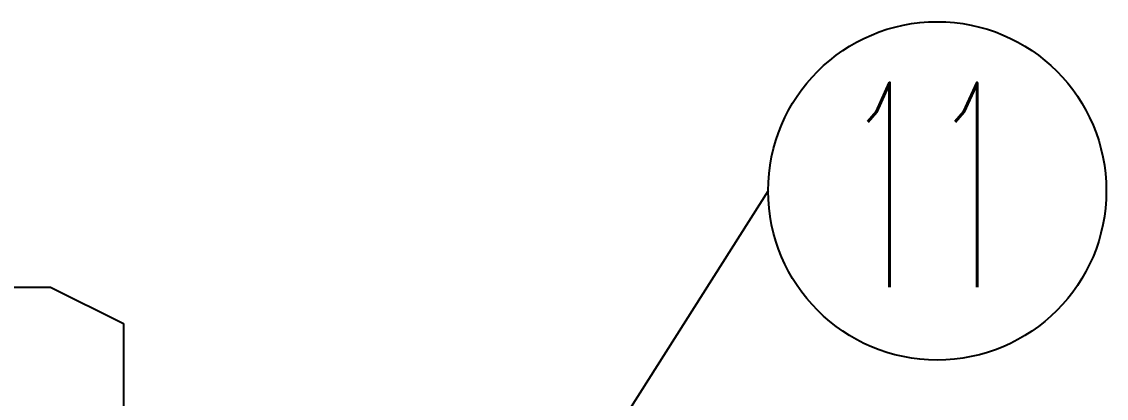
# Model space of a CAD drawing. Extents: x 4438 to 384502, y -178203 to -21188.
# Drawn here: x 379092.4 to 379226.8, y -175988.1 to -175941.5 of the extents above; entities that cross this region are included whole.
import ezdxf

# ---------------------------------------------------------------- set-up
doc = ezdxf.new("R2010")
doc.units = 0
doc.header["$LTSCALE"] = 8
doc.header["$MEASUREMENT"] = 0
doc.layers.get('0').update_dxf_attribs({"linetype": 'CONTINUOUS'})
doc.layers.add('PL', color=5, linetype='CONTINUOUS')
doc.styles.get("Standard").update_dxf_attribs({"font": 'txt.shx', "width": 0.5, "bigfont": 'intecad.shx'})

msp = doc.modelspace()

# ---------------------------------------------------------------- linework, layer by layer
at = {"color": 1}
msp.add_line((379184.871, -175962.45), (379119.356, -176065.623), dxfattribs=at)
msp.add_circle((379205.815, -175962.45), 20.944, dxfattribs=at)
at = {"layer": 'PL', "color": 7, "ltscale": 0.5}
for p, q in [((378862.99, -175974.369), (379095.957, -175974.369)), ((379095.957, -175974.369), (379104.996, -175978.889)), ((379104.996, -175978.889), (379104.996, -175993.953))]:
    msp.add_line(p, q, dxfattribs=at)

# ---------------------------------------------------------------- texts
at = {"color": 3, "linetype": 'Continuous', "insert": (379215.638, -175949.069), "char_height": 25.3086, "width": 20.24686, "attachment_point": 3, "line_spacing_factor": 0.9}
msp.add_mtext('11', dxfattribs=at)

doc.saveas('drawing.dxf')
